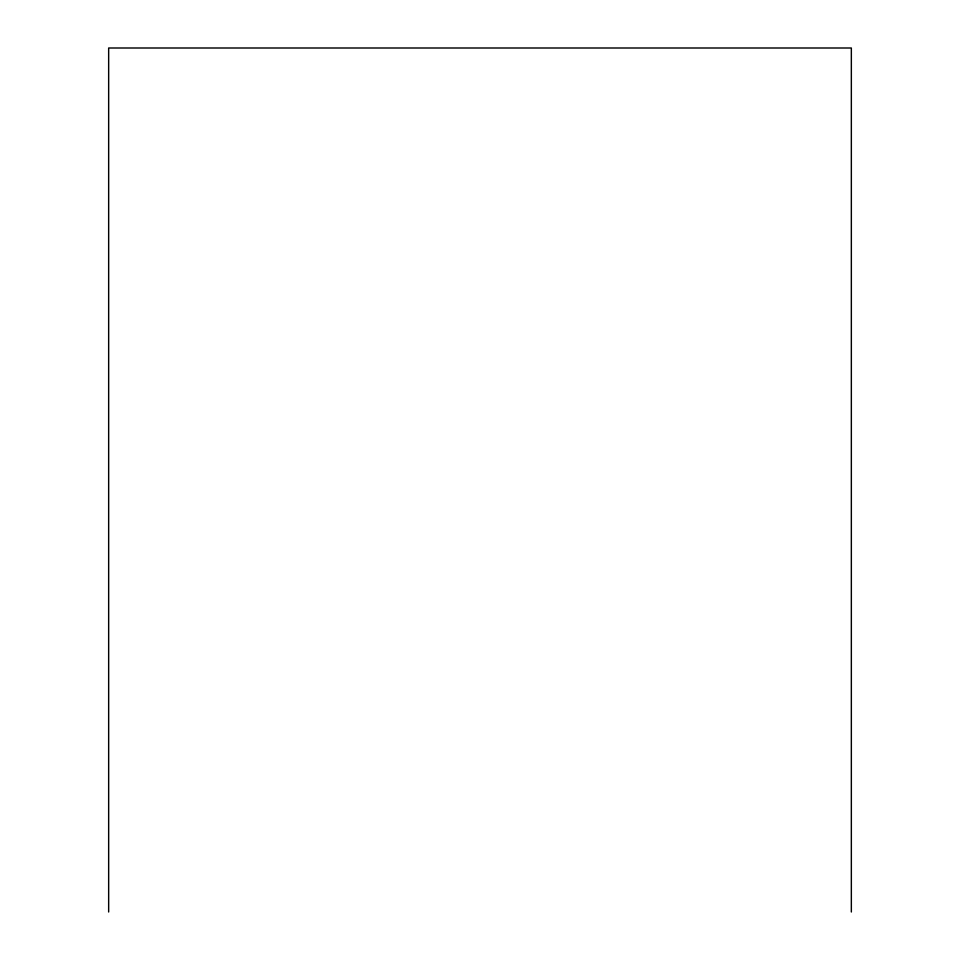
<?xml version="1.0" encoding="UTF-8"?>
<svg xmlns="http://www.w3.org/2000/svg" width="960" height="960" viewBox="0 0 960 960"><rect width="100%" height="100%" fill="white"/><g stroke="black" fill="none" stroke-linecap="round" stroke-linejoin="round"><path stroke-width="1.44" d="M851.34 912L851.34 48L108.66 48L108.66 912"/></g></svg>
